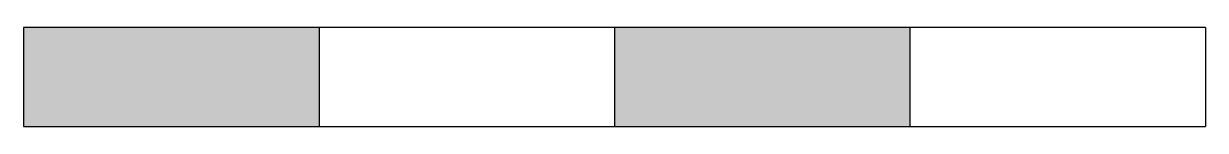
# Model space of a CAD drawing. Extents: x -940.931 to -940.431, y 870.056 to 870.097.
import ezdxf

# ---------------------------------------------------------------- set-up
doc = ezdxf.new("R2010")
doc.units = 0
doc.header["$LTSCALE"] = 96
doc.header["$MEASUREMENT"] = 0
doc.layers.get('0').update_dxf_attribs({"linetype": 'CONTINUOUS'})

msp = doc.modelspace()

# ---------------------------------------------------------------- linework, layer by layer
for p, q in [((-940.43059, 870.09747), (-940.93059, 870.09747)), ((-940.93059, 870.09747), (-940.93059, 870.0558)), ((-940.80559, 870.09747), (-940.80559, 870.0558)), ((-940.68059, 870.09747), (-940.68059, 870.0558)), ((-940.55559, 870.09747), (-940.55559, 870.0558)), ((-940.43059, 870.09747), (-940.43059, 870.0558)), ((-940.93059, 870.0558), (-940.43059, 870.0558))]:
    msp.add_line(p, q)
for points in [[(-940.93059, 870.09747), (-940.80559, 870.09747), (-940.93059, 870.0558), (-940.80559, 870.0558)], [(-940.68059, 870.09747), (-940.55559, 870.09747), (-940.68059, 870.0558), (-940.55559, 870.0558)]]:
    msp.add_solid(points)

doc.saveas('drawing.dxf')
